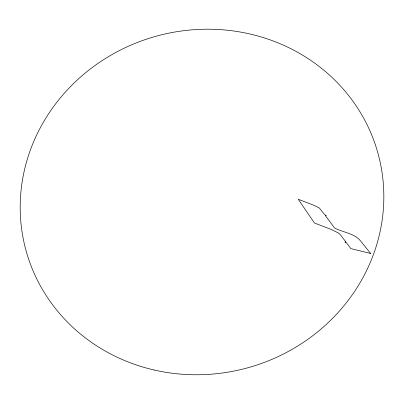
<?xml version="1.0" encoding="UTF-8"?>
<svg xmlns="http://www.w3.org/2000/svg" width="404" height="404" viewBox="0 0 404 404"><rect width="100%" height="100%" fill="white"/><g stroke="black" fill="none" stroke-linecap="round" stroke-linejoin="round"><path stroke-width="0.61" d="M370.63 253.465L350.829 248.612L346.819 243.248L344.981 241.94L346.036 242.198L340.971 235.471L338.638 233.108L331.75 229.659L314.448 223.013L298.253 199.273L313.413 205.091L319.317 208.015L324.609 214.569L326.215 215.67L325.245 215.428L334.628 228.033C342.966 232.436 354.111 233.194 360.439 240.764L370.63 253.465M154.025 369.978A182.573 172.003 -15.6 0 0 377.886 153A182.573 172.003 -15.6 0 0 74.119 82.982A182.573 172.003 -15.6 0 0 154.025 369.978"/></g></svg>
